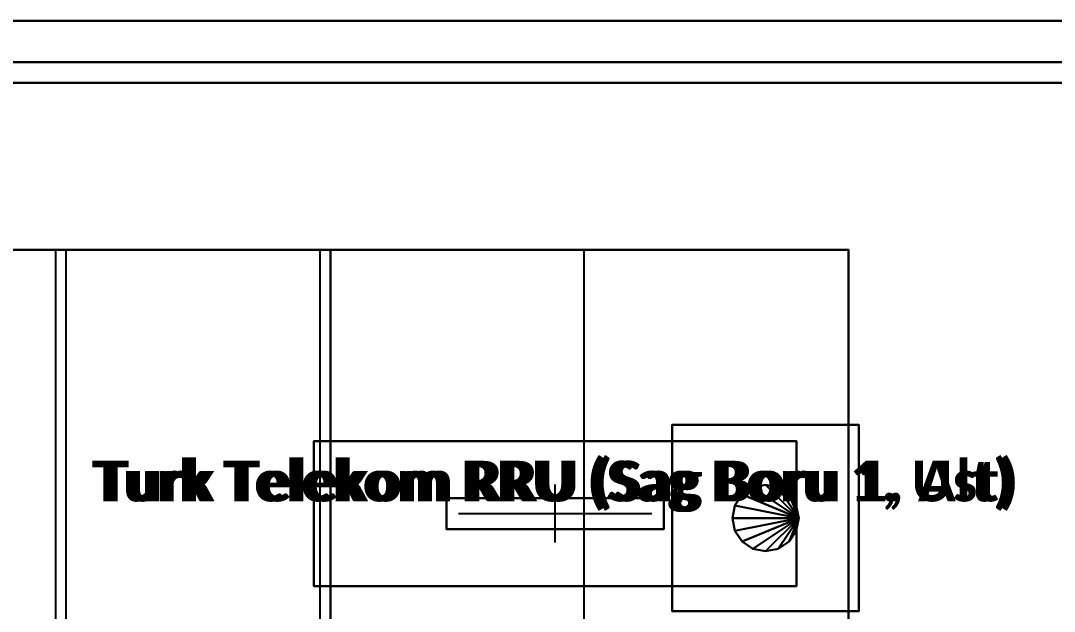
# Model space of a CAD drawing. Header units: millimetres. Extents: x -15000 to 15000, y -45082 to 2000.
# Drawn here: x -1559 to -562, y 1430 to 2000 of the extents above; entities that cross this region are included whole.
import ezdxf
from ezdxf.enums import TextEntityAlignment as Align

# ---------------------------------------------------------------- set-up
doc = ezdxf.new("R2010")
doc.units = ezdxf.units.MM
for name, color, linetype in [('BLOK_OZEL_PLATFORM', 140, 'CONTINUOUS'), ('EKP_TURK_TELEKOM_RRU', 4, 'CONTINUOUS'), ('KORKULUK_KAPI', 4, 'CONTINUOUS'), ('MONTAJ_BORULARI', 2, 'CONTINUOUS'), ('ZEMIN_PLATFORM', 8, 'CONTINUOUS')]:
    doc.layers.add(name, color=color, linetype=linetype)
doc.styles.get("Standard").update_dxf_attribs({"font": 'calibrib.ttf'})

msp = doc.modelspace()

# ---------------------------------------------------------------- linework, layer by layer
at = {"layer": 'BLOK_OZEL_PLATFORM'}
for p, q in [((-1260.52, 1778.79, -29), (-2280.52, 1778.79, -29)), ((-1260.52, 1778.79, 11), (-2280.52, 1778.79, 11)), ((-760.52, 1778.79, -29), (-1780.52, 1778.79, -29)), ((-760.52, 1778.79, 11), (-1780.52, 1778.79, 11)), ((-1525.52, 578.79, 11), (-1525.52, 1778.79, 11)), ((-1515.52, 578.79, 11), (-1515.52, 1778.79, 11)), ((-1270.52, 578.79, 11), (-1270.52, 1778.79, 11)), ((-1260.52, 578.79, -29), (-1260.52, 1778.79, -29)), ((-1260.52, 578.79, 11), (-1260.52, 1778.79, 11)), ((-1260.52, 1778.79, -29), (-1260.52, 1778.79, 11)), ((-1015.52, 578.79, 11), (-1015.52, 1778.79, 11)), ((-760.52, 578.79, -29), (-760.52, 1778.79, -29)), ((-760.52, 578.79, 11), (-760.52, 1778.79, 11)), ((-760.52, 1778.79, -29), (-760.52, 1778.79, 11))]:
    msp.add_line(p, q, dxfattribs=at)
for points in [[(-2280.52, 578.79, -29), (-1260.52, 578.79, -29), (-1260.52, 1778.79, -29), (-2280.52, 1778.79, -29)], [(-2280.52, 578.79, 11), (-1260.52, 578.79, 11), (-1260.52, 1778.79, 11), (-2280.52, 1778.79, 11)], [(-2280.52, 1778.79, -29), (-1260.52, 1778.79, -29), (-1260.52, 1778.79, 11), (-2280.52, 1778.79, 11)], [(-1780.52, 578.79, -29), (-760.52, 578.79, -29), (-760.52, 1778.79, -29), (-1780.52, 1778.79, -29)], [(-1780.52, 578.79, 11), (-760.52, 578.79, 11), (-760.52, 1778.79, 11), (-1780.52, 1778.79, 11)], [(-1780.52, 1778.79, -29), (-760.52, 1778.79, -29), (-760.52, 1778.79, 11), (-1780.52, 1778.79, 11)], [(-1260.52, 578.79, -29), (-1260.52, 1778.79, -29), (-1260.52, 1778.79, 11), (-1260.52, 578.79, 11)], [(-760.52, 578.79, -29), (-760.52, 1778.79, -29), (-760.52, 1778.79, 11), (-760.52, 578.79, 11)]]:
    msp.add_3dface(points, dxfattribs=at)
at = {"layer": 'EKP_TURK_TELEKOM_RRU'}
for p, q in [((-810.52, 1594.29, 360), (-1276.52, 1594.29, 360)), ((-1276.52, 1594.29, 360), (-1276.52, 1454.29, 360)), ((-810.52, 1594.29, 870), (-1276.52, 1594.29, 870)), ((-1276.52, 1594.29, 870), (-1276.52, 1454.29, 870)), ((-1276.52, 1594.29, 360), (-1276.52, 1594.29, 870)), ((-810.52, 1594.29, 1140), (-1276.52, 1594.29, 1140)), ((-1276.52, 1594.29, 1140), (-1276.52, 1454.29, 1140)), ((-810.52, 1594.29, 1650), (-1276.52, 1594.29, 1650)), ((-1276.52, 1594.29, 1650), (-1276.52, 1454.29, 1650)), ((-1276.52, 1594.29, 1140), (-1276.52, 1594.29, 1650)), ((-810.52, 1454.29, 360), (-810.52, 1594.29, 360)), ((-810.52, 1454.29, 870), (-810.52, 1594.29, 870)), ((-810.52, 1594.29, 360), (-810.52, 1594.29, 870)), ((-810.52, 1454.29, 1140), (-810.52, 1594.29, 1140)), ((-810.52, 1454.29, 1650), (-810.52, 1594.29, 1650)), ((-810.52, 1594.29, 1140), (-810.52, 1594.29, 1650)), ((-1043.52, 1496.29, 870), (-1043.52, 1552.29, 870)), ((-1043.52, 1496.29, 1650), (-1043.52, 1552.29, 1650)), ((-938.67, 1539.29, 870), (-1148.37, 1539.29, 870)), ((-1148.37, 1539.29, 870), (-1148.37, 1509.29, 870)), ((-938.67, 1539.29, 900), (-1148.37, 1539.29, 900)), ((-1148.37, 1539.29, 900), (-1148.37, 1509.29, 900)), ((-1148.37, 1539.29, 870), (-1148.37, 1539.29, 900)), ((-938.67, 1539.29, 1650), (-1148.37, 1539.29, 1650)), ((-1148.37, 1539.29, 1650), (-1148.37, 1509.29, 1650)), ((-938.67, 1539.29, 1680), (-1148.37, 1539.29, 1680)), ((-1148.37, 1539.29, 1680), (-1148.37, 1509.29, 1680)), ((-1148.37, 1539.29, 1650), (-1148.37, 1539.29, 1680)), ((-938.67, 1509.29, 870), (-938.67, 1539.29, 870)), ((-938.67, 1509.29, 900), (-938.67, 1539.29, 900)), ((-938.67, 1539.29, 870), (-938.67, 1539.29, 900)), ((-938.67, 1509.29, 1650), (-938.67, 1539.29, 1650)), ((-938.67, 1509.29, 1680), (-938.67, 1539.29, 1680)), ((-938.67, 1539.29, 1650), (-938.67, 1539.29, 1680)), ((-1136.72, 1524.29, 870), (-950.32, 1524.29, 870)), ((-1136.72, 1524.29, 1650), (-950.32, 1524.29, 1650)), ((-1148.37, 1509.29, 870), (-938.67, 1509.29, 870)), ((-1148.37, 1509.29, 900), (-938.67, 1509.29, 900)), ((-1148.37, 1509.29, 870), (-1148.37, 1509.29, 900)), ((-1148.37, 1509.29, 1650), (-938.67, 1509.29, 1650)), ((-1148.37, 1509.29, 1680), (-938.67, 1509.29, 1680)), ((-1148.37, 1509.29, 1650), (-1148.37, 1509.29, 1680)), ((-938.67, 1509.29, 870), (-938.67, 1509.29, 900)), ((-938.67, 1509.29, 1650), (-938.67, 1509.29, 1680)), ((-1276.52, 1454.29, 360), (-810.52, 1454.29, 360)), ((-1276.52, 1454.29, 870), (-810.52, 1454.29, 870)), ((-1276.52, 1454.29, 360), (-1276.52, 1454.29, 870)), ((-1276.52, 1454.29, 1140), (-810.52, 1454.29, 1140)), ((-1276.52, 1454.29, 1650), (-810.52, 1454.29, 1650)), ((-1276.52, 1454.29, 1140), (-1276.52, 1454.29, 1650)), ((-810.52, 1454.29, 360), (-810.52, 1454.29, 870)), ((-810.52, 1454.29, 1140), (-810.52, 1454.29, 1650))]:
    msp.add_line(p, q, dxfattribs=at)
for points in [[(-1276.52, 1454.29, 360), (-810.52, 1454.29, 360), (-810.52, 1594.29, 360), (-1276.52, 1594.29, 360)], [(-1276.52, 1454.29, 870), (-810.52, 1454.29, 870), (-810.52, 1594.29, 870), (-1276.52, 1594.29, 870)], [(-1276.52, 1594.29, 360), (-810.52, 1594.29, 360), (-810.52, 1594.29, 870), (-1276.52, 1594.29, 870)], [(-1276.52, 1454.29, 360), (-1276.52, 1594.29, 360), (-1276.52, 1594.29, 870), (-1276.52, 1454.29, 870)], [(-1276.52, 1454.29, 1140), (-810.52, 1454.29, 1140), (-810.52, 1594.29, 1140), (-1276.52, 1594.29, 1140)], [(-1276.52, 1454.29, 1650), (-810.52, 1454.29, 1650), (-810.52, 1594.29, 1650), (-1276.52, 1594.29, 1650)], [(-1276.52, 1594.29, 1140), (-810.52, 1594.29, 1140), (-810.52, 1594.29, 1650), (-1276.52, 1594.29, 1650)], [(-1276.52, 1454.29, 1140), (-1276.52, 1594.29, 1140), (-1276.52, 1594.29, 1650), (-1276.52, 1454.29, 1650)], [(-810.52, 1454.29, 360), (-810.52, 1594.29, 360), (-810.52, 1594.29, 870), (-810.52, 1454.29, 870)], [(-810.52, 1454.29, 1140), (-810.52, 1594.29, 1140), (-810.52, 1594.29, 1650), (-810.52, 1454.29, 1650)], [(-1148.37, 1509.29, 870), (-938.67, 1509.29, 870), (-938.67, 1539.29, 870), (-1148.37, 1539.29, 870)], [(-1148.37, 1509.29, 900), (-938.67, 1509.29, 900), (-938.67, 1539.29, 900), (-1148.37, 1539.29, 900)], [(-1148.37, 1539.29, 870), (-938.67, 1539.29, 870), (-938.67, 1539.29, 900), (-1148.37, 1539.29, 900)], [(-1148.37, 1509.29, 870), (-1148.37, 1539.29, 870), (-1148.37, 1539.29, 900), (-1148.37, 1509.29, 900)], [(-1148.37, 1509.29, 1650), (-938.67, 1509.29, 1650), (-938.67, 1539.29, 1650), (-1148.37, 1539.29, 1650)], [(-1148.37, 1509.29, 1680), (-938.67, 1509.29, 1680), (-938.67, 1539.29, 1680), (-1148.37, 1539.29, 1680)], [(-1148.37, 1539.29, 1650), (-938.67, 1539.29, 1650), (-938.67, 1539.29, 1680), (-1148.37, 1539.29, 1680)], [(-1148.37, 1509.29, 1650), (-1148.37, 1539.29, 1650), (-1148.37, 1539.29, 1680), (-1148.37, 1509.29, 1680)], [(-938.67, 1509.29, 870), (-938.67, 1539.29, 870), (-938.67, 1539.29, 900), (-938.67, 1509.29, 900)], [(-938.67, 1509.29, 1650), (-938.67, 1539.29, 1650), (-938.67, 1539.29, 1680), (-938.67, 1509.29, 1680)], [(-1148.37, 1509.29, 870), (-938.67, 1509.29, 870), (-938.67, 1509.29, 900), (-1148.37, 1509.29, 900)], [(-1148.37, 1509.29, 1650), (-938.67, 1509.29, 1650), (-938.67, 1509.29, 1680), (-1148.37, 1509.29, 1680)], [(-1276.52, 1454.29, 360), (-810.52, 1454.29, 360), (-810.52, 1454.29, 870), (-1276.52, 1454.29, 870)], [(-1276.52, 1454.29, 1140), (-810.52, 1454.29, 1140), (-810.52, 1454.29, 1650), (-1276.52, 1454.29, 1650)]]:
    msp.add_3dface(points, dxfattribs=at)
at = {"layer": 'KORKULUK_KAPI'}
for p, q in [((5500, 1960), (-5500, 1960)), ((5500, 1960, 1700), (-5500, 1960, 1700)), ((-5500, 1940), (5500, 1940)), ((-5500, 1940, 1700), (5500, 1940, 1700))]:
    msp.add_line(p, q, dxfattribs=at)
for points in [[(-5500, 1940), (5500, 1940), (5500, 1960), (-5500, 1960)], [(-5500, 1940, 1700), (5500, 1940, 1700), (5500, 1960, 1700), (-5500, 1960, 1700)], [(-5500, 1960), (5500, 1960), (5500, 1960, 1700), (-5500, 1960, 1700)], [(-5500, 1940), (5500, 1940), (5500, 1940, 1700), (-5500, 1940, 1700)]]:
    msp.add_3dface(points, dxfattribs=at)
at = {"layer": 'MONTAJ_BORULARI'}
for p, q in [((-750.5, 1610), (-930.5, 1610)), ((-930.5, 1610), (-930.5, 1430)), ((-750.5, 1610, 15), (-930.5, 1610, 15)), ((-930.5, 1610, 15), (-930.5, 1430, 15)), ((-930.5, 1610), (-930.5, 1610, 15)), ((-750.5, 1430), (-750.5, 1610)), ((-750.5, 1430, 15), (-750.5, 1610, 15)), ((-750.5, 1610), (-750.5, 1610, 15)), ((-852.75, 1549.56), (-863.13, 1542.63)), ((-852.75, 1549.56, 1700), (-863.13, 1542.63, 1700)), ((-840.5, 1552), (-852.75, 1549.56)), ((-840.5, 1552, 1700), (-852.75, 1549.56, 1700)), ((-828.25, 1549.56), (-840.5, 1552)), ((-828.25, 1549.56, 1700), (-840.5, 1552, 1700)), ((-840.5, 1552), (-840.5, 1552, 1700)), ((-817.87, 1542.63), (-828.25, 1549.56)), ((-817.87, 1542.63, 1700), (-828.25, 1549.56, 1700)), ((-863.13, 1542.63), (-870.06, 1532.25)), ((-863.13, 1542.63, 1700), (-870.06, 1532.25, 1700)), ((-810.94, 1532.25), (-817.87, 1542.63)), ((-810.94, 1532.25, 1700), (-817.87, 1542.63, 1700)), ((-870.06, 1532.25), (-872.5, 1520)), ((-870.06, 1532.25, 1700), (-872.5, 1520, 1700)), ((-808.5, 1520), (-810.94, 1532.25)), ((-808.5, 1520, 1700), (-810.94, 1532.25, 1700)), ((-872.5, 1520), (-870.06, 1507.75)), ((-872.5, 1520, 1700), (-870.06, 1507.75, 1700)), ((-872.5, 1520), (-872.5, 1520, 1700)), ((-810.94, 1507.75), (-808.5, 1520)), ((-810.94, 1507.75, 1700), (-808.5, 1520, 1700)), ((-808.5, 1520), (-808.5, 1520, 1700)), ((-870.06, 1507.75), (-863.13, 1497.37)), ((-870.06, 1507.75, 1700), (-863.13, 1497.37, 1700)), ((-817.87, 1497.37), (-810.94, 1507.75)), ((-817.87, 1497.37, 1700), (-810.94, 1507.75, 1700)), ((-863.13, 1497.37), (-852.75, 1490.44)), ((-863.13, 1497.37, 1700), (-852.75, 1490.44, 1700)), ((-828.25, 1490.44), (-817.87, 1497.37)), ((-828.25, 1490.44, 1700), (-817.87, 1497.37, 1700)), ((-852.75, 1490.44), (-840.5, 1488)), ((-852.75, 1490.44, 1700), (-840.5, 1488, 1700)), ((-840.5, 1488), (-828.25, 1490.44)), ((-840.5, 1488, 1700), (-828.25, 1490.44, 1700)), ((-840.5, 1488), (-840.5, 1488, 1700)), ((-930.5, 1430), (-750.5, 1430)), ((-930.5, 1430, 15), (-750.5, 1430, 15)), ((-930.5, 1430), (-930.5, 1430, 15)), ((-750.5, 1430), (-750.5, 1430, 15))]:
    msp.add_line(p, q, dxfattribs=at)
for points in [[(-930.5, 1430), (-750.5, 1430), (-750.5, 1610), (-930.5, 1610)], [(-930.5, 1430, 15), (-750.5, 1430, 15), (-750.5, 1610, 15), (-930.5, 1610, 15)], [(-930.5, 1610), (-750.5, 1610), (-750.5, 1610, 15), (-930.5, 1610, 15)], [(-930.5, 1430), (-930.5, 1610), (-930.5, 1610, 15), (-930.5, 1430, 15)], [(-750.5, 1430), (-750.5, 1610), (-750.5, 1610, 15), (-750.5, 1430, 15)], [(-852.75, 1549.56), (-863.13, 1542.63), (-863.13, 1542.63, 1700), (-852.75, 1549.56, 1700)], [(-808.5, 1520), (-852.75, 1549.56), (-863.13, 1542.63)], [(-808.5, 1520, 1700), (-852.75, 1549.56, 1700), (-863.13, 1542.63, 1700)], [(-840.5, 1552), (-852.75, 1549.56), (-852.75, 1549.56, 1700), (-840.5, 1552, 1700)], [(-808.5, 1520), (-840.5, 1552), (-852.75, 1549.56)], [(-808.5, 1520, 1700), (-840.5, 1552, 1700), (-852.75, 1549.56, 1700)], [(-828.25, 1549.56), (-840.5, 1552), (-840.5, 1552, 1700), (-828.25, 1549.56, 1700)], [(-808.5, 1520), (-828.25, 1549.56), (-840.5, 1552)], [(-808.5, 1520, 1700), (-828.25, 1549.56, 1700), (-840.5, 1552, 1700)], [(-817.87, 1542.63), (-828.25, 1549.56), (-828.25, 1549.56, 1700), (-817.87, 1542.63, 1700)], [(-808.5, 1520), (-817.87, 1542.63), (-828.25, 1549.56)], [(-808.5, 1520, 1700), (-817.87, 1542.63, 1700), (-828.25, 1549.56, 1700)], [(-863.13, 1542.63), (-870.06, 1532.25), (-870.06, 1532.25, 1700), (-863.13, 1542.63, 1700)], [(-808.5, 1520), (-863.13, 1542.63), (-870.06, 1532.25)], [(-808.5, 1520, 1700), (-863.13, 1542.63, 1700), (-870.06, 1532.25, 1700)], [(-810.94, 1532.25), (-817.87, 1542.63), (-817.87, 1542.63, 1700), (-810.94, 1532.25, 1700)], [(-808.5, 1520), (-810.94, 1532.25), (-817.87, 1542.63)], [(-808.5, 1520, 1700), (-810.94, 1532.25, 1700), (-817.87, 1542.63, 1700)], [(-870.06, 1532.25), (-872.5, 1520), (-872.5, 1520, 1700), (-870.06, 1532.25, 1700)], [(-808.5, 1520), (-870.06, 1532.25), (-872.5, 1520)], [(-808.5, 1520, 1700), (-870.06, 1532.25, 1700), (-872.5, 1520, 1700)], [(-808.5, 1520), (-810.94, 1532.25), (-810.94, 1532.25, 1700), (-808.5, 1520, 1700)], [(-872.5, 1520), (-870.06, 1507.75), (-870.06, 1507.75, 1700), (-872.5, 1520, 1700)], [(-808.5, 1520), (-872.5, 1520), (-870.06, 1507.75)], [(-808.5, 1520, 1700), (-872.5, 1520, 1700), (-870.06, 1507.75, 1700)], [(-808.5, 1520), (-870.06, 1507.75), (-863.13, 1497.37)], [(-808.5, 1520, 1700), (-870.06, 1507.75, 1700), (-863.13, 1497.37, 1700)], [(-808.5, 1520), (-863.13, 1497.37), (-852.75, 1490.44)], [(-808.5, 1520, 1700), (-863.13, 1497.37, 1700), (-852.75, 1490.44, 1700)], [(-808.5, 1520), (-852.75, 1490.44), (-840.5, 1488)], [(-808.5, 1520, 1700), (-852.75, 1490.44, 1700), (-840.5, 1488, 1700)], [(-808.5, 1520), (-840.5, 1488), (-828.25, 1490.44)], [(-808.5, 1520, 1700), (-840.5, 1488, 1700), (-828.25, 1490.44, 1700)], [(-808.5, 1520), (-828.25, 1490.44), (-817.87, 1497.37)], [(-808.5, 1520, 1700), (-828.25, 1490.44, 1700), (-817.87, 1497.37, 1700)], [(-808.5, 1520), (-817.87, 1497.37), (-810.94, 1507.75)], [(-808.5, 1520, 1700), (-817.87, 1497.37, 1700), (-810.94, 1507.75, 1700)], [(-810.94, 1507.75), (-808.5, 1520), (-808.5, 1520, 1700), (-810.94, 1507.75, 1700)], [(-870.06, 1507.75), (-863.13, 1497.37), (-863.13, 1497.37, 1700), (-870.06, 1507.75, 1700)], [(-817.87, 1497.37), (-810.94, 1507.75), (-810.94, 1507.75, 1700), (-817.87, 1497.37, 1700)], [(-863.13, 1497.37), (-852.75, 1490.44), (-852.75, 1490.44, 1700), (-863.13, 1497.37, 1700)], [(-828.25, 1490.44), (-817.87, 1497.37), (-817.87, 1497.37, 1700), (-828.25, 1490.44, 1700)], [(-852.75, 1490.44), (-840.5, 1488), (-840.5, 1488, 1700), (-852.75, 1490.44, 1700)], [(-840.5, 1488), (-828.25, 1490.44), (-828.25, 1490.44, 1700), (-840.5, 1488, 1700)], [(-930.5, 1430), (-750.5, 1430), (-750.5, 1430, 15), (-930.5, 1430, 15)]]:
    msp.add_3dface(points, dxfattribs=at)
at = {"layer": 'ZEMIN_PLATFORM'}
for p, q in [((15000, 2000, -400), (-15000, 2000, -400)), ((15000, 2000), (-15000, 2000))]:
    msp.add_line(p, q, dxfattribs=at)
for points in [[(-15000, 0, -400), (15000, 0, -400), (15000, 2000, -400), (-15000, 2000, -400)], [(-15000, 0), (15000, 0), (15000, 2000), (-15000, 2000)], [(-15000, 2000, -400), (15000, 2000, -400), (15000, 2000), (-15000, 2000)]]:
    msp.add_3dface(points, dxfattribs=at)

# ---------------------------------------------------------------- texts
at = {"layer": 'EKP_TURK_TELEKOM_RRU'}
for s in ['Turk Telekom RRU (Sag Boru 1, Ust)', 'Turk Telekom RRU (Sag Boru 1, Alt)']:
    msp.add_text(s, height=39.2, dxfattribs=at).set_placement((-1043.52, 1555.65), align=Align.MIDDLE_CENTER)

doc.saveas('drawing.dxf')
